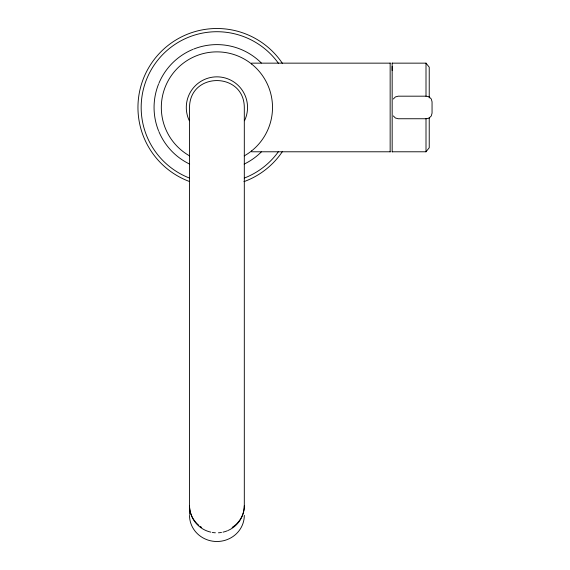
<?xml version="1.0" encoding="UTF-8"?>
<svg xmlns="http://www.w3.org/2000/svg" width="570" height="570" viewBox="0 0 570 570"><rect width="100%" height="100%" fill="white"/><g stroke="black" fill="none" stroke-linecap="round" stroke-linejoin="round"><path stroke-width="0.85" d="M392.167 70.481L392.167 66.369M426.004 96.323L426.004 63.149L392.167 63.149M392.167 151.784L426.004 151.784L429.231 147.751L429.231 117.84M393.321 99.009L395.395 96.936L398.209 96.18L426.41 96.18L429.224 96.936L431.298 99.009L432.053 101.823L432.053 113.102L431.298 115.924L429.224 117.99L426.41 118.745L398.209 118.745L395.395 117.99L393.321 115.924M390.151 63.149L251.562 63.149L251.562 63.997M390.151 151.784L251.562 151.784L251.562 150.929M426.004 63.149L429.231 67.175L429.231 97.926M426.004 118.603L426.004 151.784M392.167 62.985L392.167 151.941M390.151 62.985L390.151 151.941M232.133 527.428A27.396 26.12 0 0 0 244.309 505.711L244.309 107.466C244.067 71.62 189.76 71.62 189.518 107.466L189.518 514.404M261.352 151.905A62.85 62.85 0 0 1 244.174 164.089M189.653 164.089A62.85 62.85 0 0 1 158.852 131.513M158.517 130.701A62.85 62.85 0 0 1 158.517 84.225M158.852 83.412A62.85 62.85 0 0 1 192.859 49.398M193.672 49.07A62.85 62.85 0 0 1 261.352 63.021M189.596 155.888A55.596 55.596 0 0 1 174.206 71.87A55.596 55.596 0 0 1 259.621 71.87A55.596 55.596 0 0 1 244.231 155.888M189.326 120.747A30.616 30.616 0 0 1 216.913 76.843A30.616 30.616 0 0 1 244.502 120.747M244.309 515.38A27.396 26.12 0 0 1 216.913 541.5A27.396 26.12 0 0 1 189.518 515.38M201.695 527.428A27.396 26.12 0 0 1 200.241 526.438M198.852 525.348A27.396 26.12 0 0 1 189.518 505.711A27.396 27.118 0 0 0 210.822 532.145M244.309 505.711A27.396 27.118 0 0 1 228.1 530.463M227.394 530.763A27.396 27.118 0 0 1 223.005 532.145M221.509 532.444A27.396 27.118 0 0 1 218.445 532.786M215.382 532.786A27.396 27.118 0 0 1 212.325 532.444M282.57 151.335A78.966 78.966 0 0 1 243.932 181.666M189.09 181.367A78.966 78.966 0 0 1 155.069 58.375A78.966 78.966 0 0 1 282.57 63.591M278.402 151.691A75.739 75.739 0 0 1 244.281 178.089M189.546 178.089A75.739 75.739 0 0 1 157.007 61.118A75.739 75.739 0 0 1 278.402 63.234"/></g></svg>
